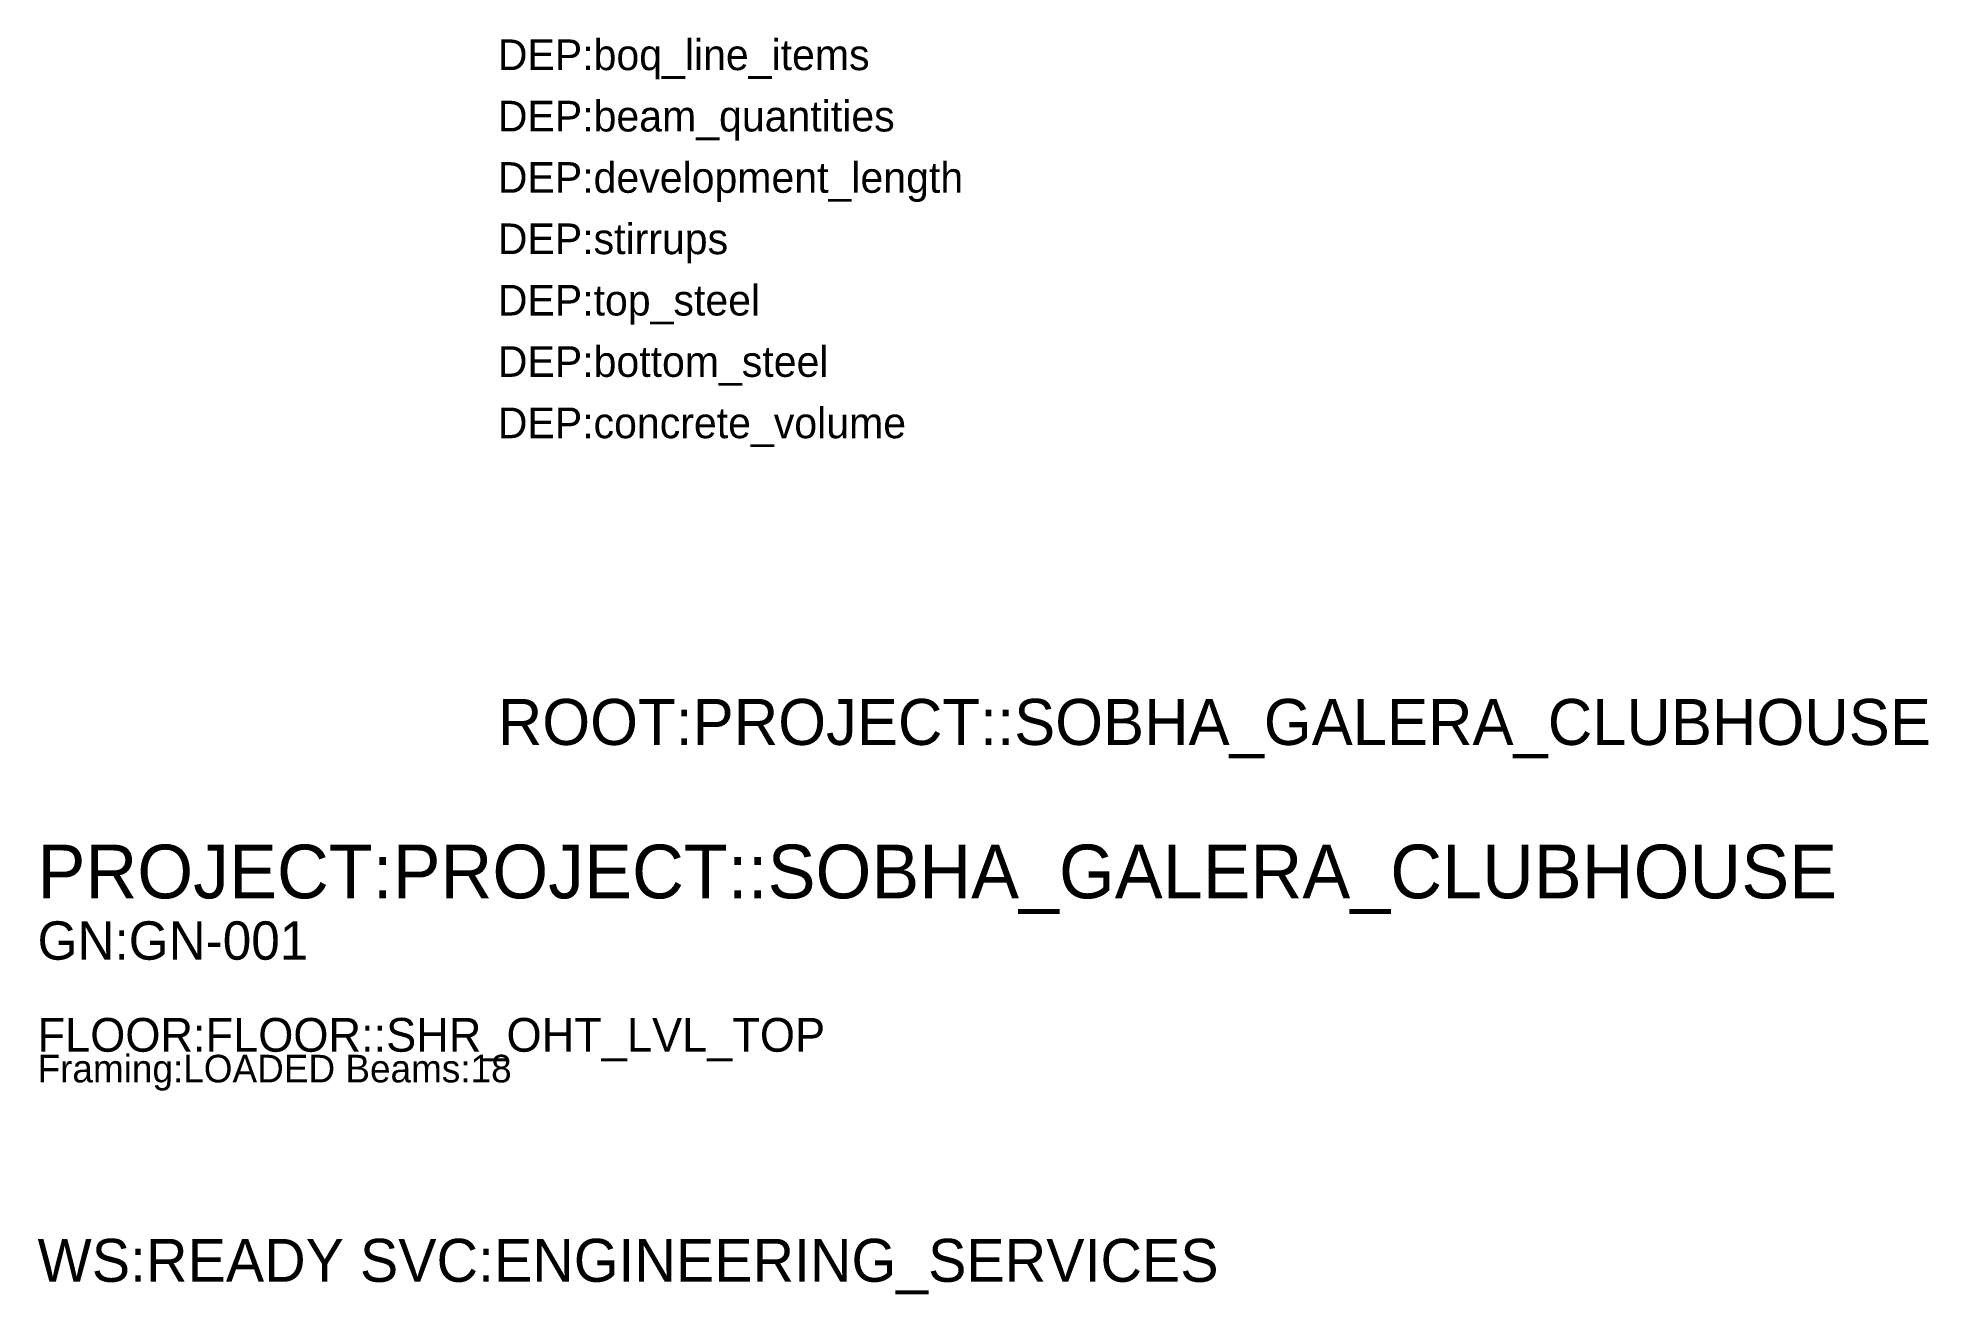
# Model space of a CAD drawing. Header units: metres. Extents: x -7998 to 26512, y -5581 to 47473.
# Drawn here: x -7998 to 4323, y -5581 to 2611 of the extents above.
import ezdxf

# ---------------------------------------------------------------- set-up
doc = ezdxf.new("R2010")
doc.units = ezdxf.units.M
for name, color, linetype in [('DEBUG_DEPENDENCIES', 7, 'Continuous'), ('DEBUG_FLOORS', 7, 'Continuous'), ('DEBUG_PROJECT', 7, 'Continuous'), ('DEBUG_PROJECT_GRAPH', 7, 'Continuous'), ('DEBUG_WORKSPACE', 7, 'Continuous')]:
    doc.layers.add(name, color=color, linetype=linetype)

msp = doc.modelspace()

# ---------------------------------------------------------------- texts
at = {"layer": 'DEBUG_DEPENDENCIES', "color": 23}
for s, p in [('DEP:boq_line_items', (-5000, 2400)), ('DEP:beam_quantities', (-5000, 2000)), ('DEP:development_length', (-5000, 1600)), ('DEP:stirrups', (-5000, 1200)), ('DEP:top_steel', (-5000, 800)), ('DEP:bottom_steel', (-5000, 400)), ('DEP:concrete_volume', (-5000, 0))]:
    msp.add_text(s, height=200, dxfattribs=at).set_placement(p)
at = {"layer": 'DEBUG_FLOORS', "color": 26}
for s, height, p in [('FLOOR:FLOOR::SHR_OHT_LVL_TOP', 220, (-8000, -4000)), ('Framing:LOADED Beams:18', 180, (-8000, -4200))]:
    msp.add_text(s, height=height, dxfattribs=at).set_placement(p)
at = {"layer": 'DEBUG_PROJECT', "color": 25}
for s, height, p in [('PROJECT:PROJECT::SOBHA_GALERA_CLUBHOUSE', 350, (-8000, -3000)), ('GN:GN-001', 250, (-8000, -3400))]:
    msp.add_text(s, height=height, dxfattribs=at).set_placement(p)
at = {"layer": 'DEBUG_PROJECT_GRAPH', "color": 24}
msp.add_text('ROOT:PROJECT::SOBHA_GALERA_CLUBHOUSE', height=300, dxfattribs=at).set_placement((-5000, -2000))
at = {"layer": 'DEBUG_WORKSPACE', "color": 27}
msp.add_text('WS:READY SVC:ENGINEERING_SERVICES', height=280, dxfattribs=at).set_placement((-8000, -5500))

doc.saveas('drawing.dxf')
